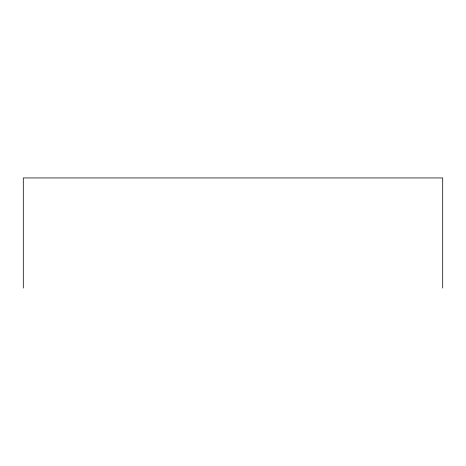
<?xml version="1.0" encoding="UTF-8"?>
<svg xmlns="http://www.w3.org/2000/svg" width="466" height="466" viewBox="0 0 466 466"><rect width="100%" height="100%" fill="white"/><g stroke="black" fill="none" stroke-linecap="round" stroke-linejoin="round"><path stroke-width="0.7" d="M442.7 288.052L442.7 177.948L23.3 177.948L23.3 288.052"/></g></svg>
